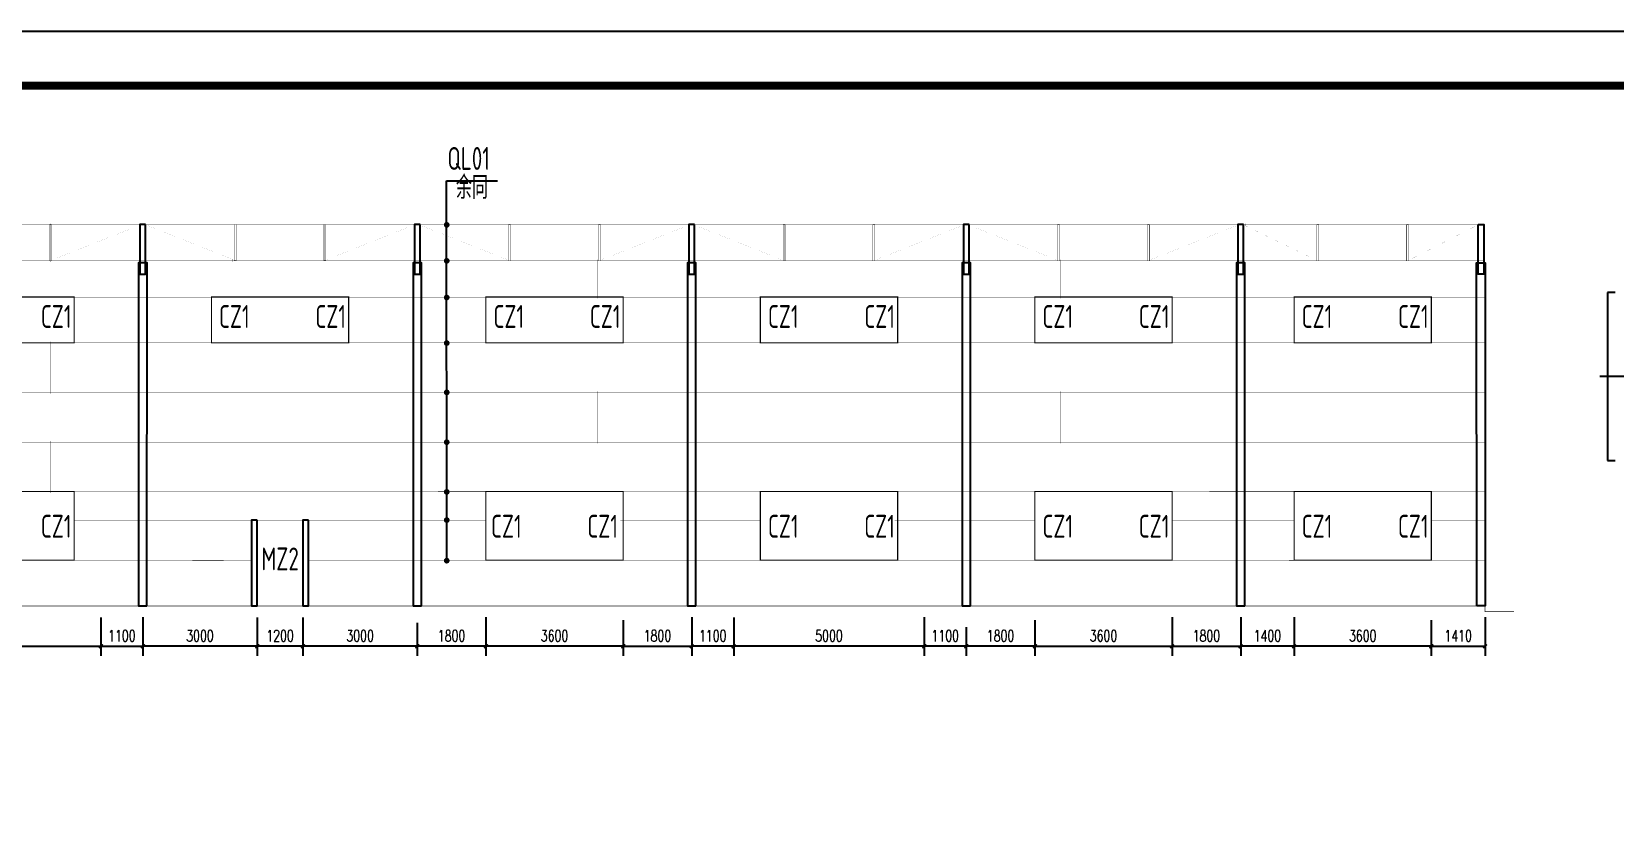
# Model space of a CAD drawing. Extents: x -33967 to 1773478, y -1022458 to -784650.
# Drawn here: x 1425947 to 1467464, y -959458 to -938458 of the extents above; entities that cross this region are included whole.
import ezdxf
from ezdxf.enums import TextEntityAlignment as Align

# ---------------------------------------------------------------- set-up
doc = ezdxf.new("R2010")
doc.units = 0
doc.header["$LTSCALE"] = 1000
doc.header["$MEASUREMENT"] = 0
doc.linetypes.add('CENTERX2', pattern=[4, 2.5, -0.5, 0.5, -0.5])
doc.linetypes.add('DOTE', pattern=[2.42, 2, -0.2, 0.02, -0.2])
doc.layers.add('_0', color=7, linetype='Continuous', lineweight=25)
for name, color, linetype in [('AXIS', 3, 'Continuous'), ('BEAM', 4, 'Continuous'), ('DOTE', 1, 'DOTE'), ('GZ', 50, 'Continuous'), ('LT', 27, 'Continuous'), ('PUB_TITLE', 4, 'Continuous'), ('TEXT', 7, 'Continuous')]:
    doc.layers.add(name, color=color, linetype=linetype)
doc.styles.add('_TCH_DIM_T3', font='SIMPLEX', dxfattribs={"width": 0.705882, "bigfont": 'GBCBIG'})
doc.styles.add('TSSD_Label', font='tssdeng.shx', dxfattribs={"width": 0.7, "bigfont": 'hztxt.shx'})
doc.dimstyles.new('TCH_100_1', dxfattribs={"dimtxt": 297.5, "dimasz": 100, "dimexe": 250, "dimexo": 300, "dimgap": 126.25, "dimtad": 1, "dimdec": 0, "dimzin": 0, "dimdsep": 46, "dimtxsty": '_TCH_DIM_T3', "dimblk": 'ARCHTICK', "dimcen": 0.09, "dimclrd": 126, "dimclre": 126, "dimclrt": 7, "dimazin": 2, "dimtfac": 1, "dimtdec": 0, "dimtix": 1, "dimtmove": 2, "dimatfit": 3, "dimfxl": 1, "dimtolj": 1, "dimtzin": 0, "dimarcsym": 0})

# ---------------------------------------------------------------- blocks, each defined once
blk = doc.blocks.new('_ArchTick')
at = {"color": 0, "linetype": 'ByBlock', "const_width": 0.4}
blk.add_lwpolyline([(-0.5, -0.5), (0.5, 0.5)], dxfattribs=at)
blk = doc.blocks.new('*D1622')
at = {"color": 126, "lineweight": -2, "transparency": 16777216}
for p, q in [((1433063, -953827), (1433063, -954828)), ((1436063, -953964), (1436063, -954828)), ((1436063, -954578), (1433063, -954578))]:
    blk.add_line(p, q, dxfattribs=at)
at = {"layer": 'Defpoints', "color": 0, "transparency": 16777216}
for p in [(1433063, -953527), (1436063, -953664), (1433063, -954578)]:
    blk.add_point(p, dxfattribs=at)
at = {"color": 126, "lineweight": -2, "transparency": 16777216, "xscale": 100, "yscale": 100, "zscale": 100, "rotation": 180}
blk.add_blockref('_ArchTick', (1433063, -954578), dxfattribs=at)
at = {"color": 126, "lineweight": -2, "transparency": 16777216, "xscale": 100, "yscale": 100, "zscale": 100}
blk.add_blockref('_ArchTick', (1436063, -954578), dxfattribs=at)
at = {"color": 7, "transparency": 16777216, "insert": (1434563, -954303), "char_height": 297.5, "attachment_point": 5, "style": '_TCH_DIM_T3'}
blk.add_mtext('\\A1;3000', dxfattribs=at)
blk = doc.blocks.new('*D1623')
at = {"color": 126, "lineweight": -2, "transparency": 16777216}
for p, q in [((1431863, -953824), (1431863, -954828)), ((1433063, -953827), (1433063, -954828)), ((1433063, -954578), (1431863, -954578))]:
    blk.add_line(p, q, dxfattribs=at)
at = {"layer": 'Defpoints', "color": 0, "transparency": 16777216}
for p in [(1431863, -953524), (1433063, -953527), (1431863, -954578)]:
    blk.add_point(p, dxfattribs=at)
at = {"color": 126, "lineweight": -2, "transparency": 16777216, "xscale": 100, "yscale": 100, "zscale": 100, "rotation": 180}
blk.add_blockref('_ArchTick', (1431863, -954578), dxfattribs=at)
at = {"color": 126, "lineweight": -2, "transparency": 16777216, "xscale": 100, "yscale": 100, "zscale": 100}
blk.add_blockref('_ArchTick', (1433063, -954578), dxfattribs=at)
at = {"color": 7, "transparency": 16777216, "insert": (1432463, -954303), "char_height": 297.5, "attachment_point": 5, "style": '_TCH_DIM_T3'}
blk.add_mtext('\\A1;1200', dxfattribs=at)
blk = doc.blocks.new('*D1624')
at = {"color": 126, "lineweight": -2, "transparency": 16777216}
for p, q in [((1428863, -953964), (1428863, -954828)), ((1431863, -953824), (1431863, -954828)), ((1431863, -954578), (1428863, -954578))]:
    blk.add_line(p, q, dxfattribs=at)
at = {"layer": 'Defpoints', "color": 0, "transparency": 16777216}
for p in [(1431863, -953524), (1428863, -953664), (1428863, -954578)]:
    blk.add_point(p, dxfattribs=at)
at = {"color": 126, "lineweight": -2, "transparency": 16777216, "xscale": 100, "yscale": 100, "zscale": 100, "rotation": 180}
blk.add_blockref('_ArchTick', (1428863, -954578), dxfattribs=at)
at = {"color": 126, "lineweight": -2, "transparency": 16777216, "xscale": 100, "yscale": 100, "zscale": 100}
blk.add_blockref('_ArchTick', (1431863, -954578), dxfattribs=at)
at = {"color": 7, "transparency": 16777216, "insert": (1430363, -954303), "char_height": 297.5, "attachment_point": 5, "style": '_TCH_DIM_T3'}
blk.add_mtext('\\A1;3000', dxfattribs=at)
blk = doc.blocks.new('*D1642')
at = {"color": 126, "lineweight": -2, "transparency": 16777216}
for p, q in [((1422763, -953819), (1422763, -954828)), ((1427763, -953821), (1427763, -954828)), ((1422763, -954578), (1427763, -954578))]:
    blk.add_line(p, q, dxfattribs=at)
at = {"layer": 'Defpoints', "color": 0, "transparency": 16777216}
for p in [(1422763, -953519), (1427763, -953521), (1427763, -954578)]:
    blk.add_point(p, dxfattribs=at)
at = {"color": 126, "lineweight": -2, "transparency": 16777216, "xscale": 100, "yscale": 100, "zscale": 100, "rotation": 180}
blk.add_blockref('_ArchTick', (1422763, -954578), dxfattribs=at)
at = {"color": 126, "lineweight": -2, "transparency": 16777216, "xscale": 100, "yscale": 100, "zscale": 100}
blk.add_blockref('_ArchTick', (1427763, -954578), dxfattribs=at)
at = {"color": 7, "transparency": 16777216, "insert": (1425263, -954303), "char_height": 297.5, "attachment_point": 5, "style": '_TCH_DIM_T3'}
blk.add_mtext('\\A1;5000', dxfattribs=at)
blk = doc.blocks.new('*D1643')
at = {"color": 126, "lineweight": -2, "transparency": 16777216}
for p, q in [((1427763, -953821), (1427763, -954828)), ((1428863, -953819), (1428863, -954828)), ((1427763, -954578), (1428863, -954578))]:
    blk.add_line(p, q, dxfattribs=at)
at = {"layer": 'Defpoints', "color": 0, "transparency": 16777216}
for p in [(1427763, -953521), (1428863, -953519), (1428863, -954578)]:
    blk.add_point(p, dxfattribs=at)
at = {"color": 126, "lineweight": -2, "transparency": 16777216, "xscale": 100, "yscale": 100, "zscale": 100, "rotation": 180}
blk.add_blockref('_ArchTick', (1427763, -954578), dxfattribs=at)
at = {"color": 126, "lineweight": -2, "transparency": 16777216, "xscale": 100, "yscale": 100, "zscale": 100}
blk.add_blockref('_ArchTick', (1428863, -954578), dxfattribs=at)
at = {"color": 7, "transparency": 16777216, "insert": (1428313, -954303), "char_height": 297.5, "attachment_point": 5, "style": '_TCH_DIM_T3'}
blk.add_mtext('\\A1;1100', dxfattribs=at)
blk = doc.blocks.new('*D1644')
at = {"color": 126, "lineweight": -2, "transparency": 16777216}
for p, q in [((1437863, -953819), (1437863, -954828)), ((1441463, -953894), (1441463, -954828)), ((1441463, -954578), (1437863, -954578))]:
    blk.add_line(p, q, dxfattribs=at)
at = {"layer": 'Defpoints', "color": 0, "transparency": 16777216}
for p in [(1437863, -953519), (1441463, -953594), (1437863, -954578)]:
    blk.add_point(p, dxfattribs=at)
at = {"color": 126, "lineweight": -2, "transparency": 16777216, "xscale": 100, "yscale": 100, "zscale": 100, "rotation": 180}
blk.add_blockref('_ArchTick', (1437863, -954578), dxfattribs=at)
at = {"color": 126, "lineweight": -2, "transparency": 16777216, "xscale": 100, "yscale": 100, "zscale": 100}
blk.add_blockref('_ArchTick', (1441463, -954578), dxfattribs=at)
at = {"color": 7, "transparency": 16777216, "insert": (1439663, -954303), "char_height": 297.5, "attachment_point": 5, "style": '_TCH_DIM_T3'}
blk.add_mtext('\\A1;3600', dxfattribs=at)
blk = doc.blocks.new('*D1645')
at = {"color": 126, "lineweight": -2, "transparency": 16777216}
for p, q in [((1437863, -953894), (1437863, -954828)), ((1436063, -954074), (1436063, -954828)), ((1437863, -954578), (1436063, -954578))]:
    blk.add_line(p, q, dxfattribs=at)
at = {"layer": 'Defpoints', "color": 0, "transparency": 16777216}
for p in [(1437863, -953594), (1436063, -953774), (1436063, -954578)]:
    blk.add_point(p, dxfattribs=at)
at = {"color": 126, "lineweight": -2, "transparency": 16777216, "xscale": 100, "yscale": 100, "zscale": 100, "rotation": 180}
blk.add_blockref('_ArchTick', (1436063, -954578), dxfattribs=at)
at = {"color": 126, "lineweight": -2, "transparency": 16777216, "xscale": 100, "yscale": 100, "zscale": 100}
blk.add_blockref('_ArchTick', (1437863, -954578), dxfattribs=at)
at = {"color": 7, "transparency": 16777216, "insert": (1436963, -954303), "char_height": 297.5, "attachment_point": 5, "style": '_TCH_DIM_T3'}
blk.add_mtext('\\A1;1800', dxfattribs=at)
blk = doc.blocks.new('*D1625')
at = {"color": 126, "lineweight": -2, "transparency": 16777216}
for p, q in [((1441463, -953894), (1441463, -954828)), ((1443263, -954074), (1443263, -954828)), ((1441463, -954578), (1443263, -954578))]:
    blk.add_line(p, q, dxfattribs=at)
at = {"layer": 'Defpoints', "color": 0, "transparency": 16777216}
for p in [(1441463, -953594), (1443263, -953774), (1443263, -954578)]:
    blk.add_point(p, dxfattribs=at)
at = {"color": 126, "lineweight": -2, "transparency": 16777216, "xscale": 100, "yscale": 100, "zscale": 100, "rotation": 180}
blk.add_blockref('_ArchTick', (1441463, -954578), dxfattribs=at)
at = {"color": 126, "lineweight": -2, "transparency": 16777216, "xscale": 100, "yscale": 100, "zscale": 100}
blk.add_blockref('_ArchTick', (1443263, -954578), dxfattribs=at)
at = {"color": 7, "transparency": 16777216, "insert": (1442363, -954303), "char_height": 297.5, "attachment_point": 5, "style": '_TCH_DIM_T3'}
blk.add_mtext('\\A1;1800', dxfattribs=at)
blk = doc.blocks.new('*D1626')
at = {"color": 126, "lineweight": -2, "transparency": 16777216}
for p, q in [((1449363, -953819), (1449363, -954828)), ((1450463, -954074), (1450463, -954828)), ((1450463, -954578), (1449363, -954578))]:
    blk.add_line(p, q, dxfattribs=at)
at = {"layer": 'Defpoints', "color": 0, "transparency": 16777216}
for p in [(1449363, -953519), (1450463, -953774), (1449363, -954578)]:
    blk.add_point(p, dxfattribs=at)
at = {"color": 126, "lineweight": -2, "transparency": 16777216, "xscale": 100, "yscale": 100, "zscale": 100, "rotation": 180}
blk.add_blockref('_ArchTick', (1449363, -954578), dxfattribs=at)
at = {"color": 126, "lineweight": -2, "transparency": 16777216, "xscale": 100, "yscale": 100, "zscale": 100}
blk.add_blockref('_ArchTick', (1450463, -954578), dxfattribs=at)
at = {"color": 7, "transparency": 16777216, "insert": (1449913, -954303), "char_height": 297.5, "attachment_point": 5, "style": '_TCH_DIM_T3'}
blk.add_mtext('\\A1;1100', dxfattribs=at)
blk = doc.blocks.new('*D1627')
at = {"color": 126, "lineweight": -2, "transparency": 16777216}
for p, q in [((1444363, -953821), (1444363, -954828)), ((1449363, -953819), (1449363, -954828)), ((1449363, -954578), (1444363, -954578))]:
    blk.add_line(p, q, dxfattribs=at)
at = {"layer": 'Defpoints', "color": 0, "transparency": 16777216}
for p in [(1444363, -953521), (1449363, -953519), (1444363, -954578)]:
    blk.add_point(p, dxfattribs=at)
at = {"color": 126, "lineweight": -2, "transparency": 16777216, "xscale": 100, "yscale": 100, "zscale": 100, "rotation": 180}
blk.add_blockref('_ArchTick', (1444363, -954578), dxfattribs=at)
at = {"color": 126, "lineweight": -2, "transparency": 16777216, "xscale": 100, "yscale": 100, "zscale": 100}
blk.add_blockref('_ArchTick', (1449363, -954578), dxfattribs=at)
at = {"color": 7, "transparency": 16777216, "insert": (1446863, -954303), "char_height": 297.5, "attachment_point": 5, "style": '_TCH_DIM_T3'}
blk.add_mtext('\\A1;5000', dxfattribs=at)
blk = doc.blocks.new('*D1628')
at = {"color": 126, "lineweight": -2, "transparency": 16777216}
for p, q in [((1443263, -953819), (1443263, -954828)), ((1444363, -953821), (1444363, -954828)), ((1444363, -954578), (1443263, -954578))]:
    blk.add_line(p, q, dxfattribs=at)
at = {"layer": 'Defpoints', "color": 0, "transparency": 16777216}
for p in [(1443263, -953519), (1444363, -953521), (1443263, -954578)]:
    blk.add_point(p, dxfattribs=at)
at = {"color": 126, "lineweight": -2, "transparency": 16777216, "xscale": 100, "yscale": 100, "zscale": 100, "rotation": 180}
blk.add_blockref('_ArchTick', (1443263, -954578), dxfattribs=at)
at = {"color": 126, "lineweight": -2, "transparency": 16777216, "xscale": 100, "yscale": 100, "zscale": 100}
blk.add_blockref('_ArchTick', (1444363, -954578), dxfattribs=at)
at = {"color": 7, "transparency": 16777216, "insert": (1443813, -954303), "char_height": 297.5, "attachment_point": 5, "style": '_TCH_DIM_T3'}
blk.add_mtext('\\A1;1100', dxfattribs=at)
blk = doc.blocks.new('*D1629')
at = {"color": 126, "lineweight": -2, "transparency": 16777216}
for p, q in [((1452263, -953894), (1452263, -954828)), ((1455863, -953819), (1455863, -954828)), ((1452263, -954578), (1455863, -954578))]:
    blk.add_line(p, q, dxfattribs=at)
at = {"layer": 'Defpoints', "color": 0, "transparency": 16777216}
for p in [(1452263, -953594), (1455863, -953519), (1455863, -954578)]:
    blk.add_point(p, dxfattribs=at)
at = {"color": 126, "lineweight": -2, "transparency": 16777216, "xscale": 100, "yscale": 100, "zscale": 100, "rotation": 180}
blk.add_blockref('_ArchTick', (1452263, -954578), dxfattribs=at)
at = {"color": 126, "lineweight": -2, "transparency": 16777216, "xscale": 100, "yscale": 100, "zscale": 100}
blk.add_blockref('_ArchTick', (1455863, -954578), dxfattribs=at)
at = {"color": 7, "transparency": 16777216, "insert": (1454063, -954303), "char_height": 297.5, "attachment_point": 5, "style": '_TCH_DIM_T3'}
blk.add_mtext('\\A1;3600', dxfattribs=at)
blk = doc.blocks.new('*D1630')
at = {"color": 126, "lineweight": -2, "transparency": 16777216}
for p, q in [((1455863, -953894), (1455863, -954828)), ((1457663, -954074), (1457663, -954828)), ((1455863, -954578), (1457663, -954578))]:
    blk.add_line(p, q, dxfattribs=at)
at = {"layer": 'Defpoints', "color": 0, "transparency": 16777216}
for p in [(1455863, -953594), (1457663, -953774), (1457663, -954578)]:
    blk.add_point(p, dxfattribs=at)
at = {"color": 126, "lineweight": -2, "transparency": 16777216, "xscale": 100, "yscale": 100, "zscale": 100, "rotation": 180}
blk.add_blockref('_ArchTick', (1455863, -954578), dxfattribs=at)
at = {"color": 126, "lineweight": -2, "transparency": 16777216, "xscale": 100, "yscale": 100, "zscale": 100}
blk.add_blockref('_ArchTick', (1457663, -954578), dxfattribs=at)
at = {"color": 7, "transparency": 16777216, "insert": (1456763, -954303), "char_height": 297.5, "attachment_point": 5, "style": '_TCH_DIM_T3'}
blk.add_mtext('\\A1;1800', dxfattribs=at)
blk = doc.blocks.new('*D1631')
at = {"color": 126, "lineweight": -2, "transparency": 16777216}
for p, q in [((1452263, -953894), (1452263, -954828)), ((1450463, -954074), (1450463, -954828)), ((1452263, -954578), (1450463, -954578))]:
    blk.add_line(p, q, dxfattribs=at)
at = {"layer": 'Defpoints', "color": 0, "transparency": 16777216}
for p in [(1452263, -953594), (1450463, -953774), (1450463, -954578)]:
    blk.add_point(p, dxfattribs=at)
at = {"color": 126, "lineweight": -2, "transparency": 16777216, "xscale": 100, "yscale": 100, "zscale": 100, "rotation": 180}
blk.add_blockref('_ArchTick', (1450463, -954578), dxfattribs=at)
at = {"color": 126, "lineweight": -2, "transparency": 16777216, "xscale": 100, "yscale": 100, "zscale": 100}
blk.add_blockref('_ArchTick', (1452263, -954578), dxfattribs=at)
at = {"color": 7, "transparency": 16777216, "insert": (1451363, -954303), "char_height": 297.5, "attachment_point": 5, "style": '_TCH_DIM_T3'}
blk.add_mtext('\\A1;1800', dxfattribs=at)
blk = doc.blocks.new('*D1619')
at = {"color": 126, "lineweight": -2, "transparency": 16777216}
for p, q in [((1459063, -953819), (1459063, -954828)), ((1462663, -953894), (1462663, -954828)), ((1462663, -954578), (1459063, -954578))]:
    blk.add_line(p, q, dxfattribs=at)
at = {"layer": 'Defpoints', "color": 0, "transparency": 16777216}
for p in [(1459063, -953519), (1462663, -953594), (1459063, -954578)]:
    blk.add_point(p, dxfattribs=at)
at = {"color": 126, "lineweight": -2, "transparency": 16777216, "xscale": 100, "yscale": 100, "zscale": 100, "rotation": 180}
blk.add_blockref('_ArchTick', (1459063, -954578), dxfattribs=at)
at = {"color": 126, "lineweight": -2, "transparency": 16777216, "xscale": 100, "yscale": 100, "zscale": 100}
blk.add_blockref('_ArchTick', (1462663, -954578), dxfattribs=at)
at = {"color": 7, "transparency": 16777216, "insert": (1460863, -954303), "char_height": 297.5, "attachment_point": 5, "style": '_TCH_DIM_T3'}
blk.add_mtext('\\A1;3600', dxfattribs=at)
blk = doc.blocks.new('*D1620')
at = {"color": 126, "lineweight": -2, "transparency": 16777216}
for p, q in [((1457663, -953819), (1457663, -954828)), ((1459063, -953894), (1459063, -954828)), ((1459063, -954578), (1457663, -954578))]:
    blk.add_line(p, q, dxfattribs=at)
at = {"layer": 'Defpoints', "color": 0, "transparency": 16777216}
for p in [(1457663, -953519), (1459063, -953594), (1457663, -954578)]:
    blk.add_point(p, dxfattribs=at)
at = {"color": 126, "lineweight": -2, "transparency": 16777216, "xscale": 100, "yscale": 100, "zscale": 100, "rotation": 180}
blk.add_blockref('_ArchTick', (1457663, -954578), dxfattribs=at)
at = {"color": 126, "lineweight": -2, "transparency": 16777216, "xscale": 100, "yscale": 100, "zscale": 100}
blk.add_blockref('_ArchTick', (1459063, -954578), dxfattribs=at)
at = {"color": 7, "transparency": 16777216, "insert": (1458363, -954303), "char_height": 297.5, "attachment_point": 5, "style": '_TCH_DIM_T3'}
blk.add_mtext('\\A1;1400', dxfattribs=at)
blk = doc.blocks.new('*D1621')
at = {"color": 126, "lineweight": -2, "transparency": 16777216}
for p, q in [((1462663, -953894), (1462663, -954828)), ((1464073, -953819), (1464073, -954828)), ((1462663, -954578), (1464073, -954578))]:
    blk.add_line(p, q, dxfattribs=at)
at = {"layer": 'Defpoints', "color": 0, "transparency": 16777216}
for p in [(1462663, -953594), (1464073, -953519), (1464073, -954578)]:
    blk.add_point(p, dxfattribs=at)
at = {"color": 126, "lineweight": -2, "transparency": 16777216, "xscale": 100, "yscale": 100, "zscale": 100, "rotation": 180}
blk.add_blockref('_ArchTick', (1462663, -954578), dxfattribs=at)
at = {"color": 126, "lineweight": -2, "transparency": 16777216, "xscale": 100, "yscale": 100, "zscale": 100}
blk.add_blockref('_ArchTick', (1464073, -954578), dxfattribs=at)
at = {"color": 7, "transparency": 16777216, "insert": (1463368, -954303), "char_height": 297.5, "attachment_point": 5, "style": '_TCH_DIM_T3'}
blk.add_mtext('\\A1;1410', dxfattribs=at)

msp = doc.modelspace()

# ---------------------------------------------------------------- linework, layer by layer
at = {"color": 8, "linetype": 'CENTERX2'}
msp.add_line((1477579.1, -947503), (1466588.4, -947502.9), dxfattribs=at)
at = {"const_width": 30}
for points in [[(1427062.6, -945419), (1423462.6, -945419), (1423462.6, -946619), (1427062.6, -946619)], [(1434262.6, -945419), (1430662.6, -945419), (1430662.6, -946619), (1434262.6, -946619)], [(1441462.6, -945419), (1437862.6, -945419), (1437862.6, -946619), (1441462.6, -946619)], [(1448662.6, -945419), (1445062.6, -945419), (1445062.6, -946619), (1448662.6, -946619)], [(1455862.6, -945419), (1452262.6, -945419), (1452262.6, -946619), (1455862.6, -946619)], [(1462662.6, -945419), (1459062.6, -945419), (1459062.6, -946619), (1462662.6, -946619)], [(1427062.6, -950518.9), (1423462.6, -950518.9), (1423462.6, -952318.9), (1427062.6, -952318.9)], [(1437862.6, -950518.9), (1441462.6, -950518.9), (1441462.6, -952318.9), (1437862.6, -952318.9)], [(1448662.6, -950518.9), (1445062.6, -950518.9), (1445062.6, -952318.9), (1448662.6, -952318.9)], [(1455862.6, -950518.9), (1452262.6, -950518.9), (1452262.6, -952318.9), (1455862.6, -952318.9)], [(1462662.6, -950518.9), (1459062.6, -950518.9), (1459062.6, -952318.9), (1462662.6, -952318.9)]]:
    msp.add_lwpolyline(points, close=True, dxfattribs=at)
at = {"layer": '_0', "color": 1, "const_width": 75}
for points in [[(1436797.6, -943526, 1), (1436872.6, -943526, 1)], [(1436797.6, -944469, 1), (1436872.6, -944469, 1)], [(1436797.6, -945430.1, 1), (1436872.6, -945430.1, 1)], [(1436797.6, -946626.1, 1), (1436872.6, -946626.1, 1)], [(1436797.6, -947919, 1), (1436872.6, -947919, 1)], [(1436797.6, -949226, 1), (1436872.6, -949226, 1)], [(1436797.6, -950529.8, 1), (1436872.6, -950529.8, 1)], [(1436797.6, -951268.7, 1), (1436872.6, -951268.7, 1)], [(1436797.6, -952333.1, 1), (1436872.6, -952333.1, 1)]]:
    msp.add_lwpolyline(points, format="xyb", close=True, dxfattribs=at)
at = {"layer": 'AXIS', "linetype": 'ByBlock'}
for p, q in [((1436835.1, -952333.1), (1436830.5, -942371.5)), ((1436830.5, -942371.5), (1438165.5, -942371.5))]:
    msp.add_line(p, q, dxfattribs=at)
at = {"layer": 'AXIS', "color": 6, "linetype": 'ByBlock', "const_width": 10}
for points in [[(1426416.1, -943526), (1426466.1, -943526), (1426466.1, -944469), (1426416.1, -944469)], [(1431309.2, -943518.9), (1431259.2, -943518.9), (1431259.2, -944461.9), (1431309.2, -944461.9)], [(1433616.1, -943518.9), (1433666.1, -943518.9), (1433666.1, -944461.9), (1433616.1, -944461.9)], [(1438509.2, -943526), (1438459.2, -943526), (1438459.2, -944469), (1438509.2, -944469)], [(1440816.1, -943526), (1440866.1, -943526), (1440866.1, -944469), (1440816.1, -944469)], [(1445709.2, -943526), (1445659.2, -943526), (1445659.2, -944469), (1445709.2, -944469)], [(1448016.1, -943526), (1448066.1, -943526), (1448066.1, -944469), (1448016.1, -944469)], [(1452909.2, -943526), (1452859.2, -943526), (1452859.2, -944469), (1452909.2, -944469)], [(1455216.1, -943526), (1455266.1, -943526), (1455266.1, -944469), (1455216.1, -944469)], [(1459709, -943526), (1459659, -943526), (1459659, -944469), (1459709, -944469)], [(1462016, -943526), (1462066, -943526), (1462066, -944469), (1462016, -944469)]]:
    msp.add_lwpolyline(points, close=True, dxfattribs=at)
at = {"layer": 'AXIS', "color": 3, "linetype": 'ByBlock', "const_width": 1}
for points in [[(1426441.1, -943496), (1426441.1, -943556), (1426441.1, -944439), (1426441.1, -944499)], [(1428727.6, -943496), (1428727.6, -943556), (1426501.1, -944439), (1426501.1, -944499)], [(1428997.6, -943488.9), (1428997.6, -943548.9), (1431224.2, -944431.9), (1431224.2, -944491.9)], [(1431284.2, -943488.9), (1431284.2, -943548.9), (1431284.2, -944431.9), (1431284.2, -944491.9)], [(1433641.1, -943488.9), (1433641.1, -943548.9), (1433641.1, -944431.9), (1433641.1, -944491.9)], [(1435927.6, -943488.9), (1435927.6, -943548.9), (1433701.1, -944431.9), (1433701.1, -944491.9)], [(1436197.6, -943496), (1436197.6, -943556), (1438424.2, -944439), (1438424.2, -944499)], [(1438484.2, -943496), (1438484.2, -943556), (1438484.2, -944439), (1438484.2, -944499)], [(1440841.1, -943496), (1440841.1, -943556), (1440841.1, -944439), (1440841.1, -944499)], [(1443127.6, -943496), (1443127.6, -943556), (1440901.1, -944439), (1440901.1, -944499)], [(1443397.6, -943496), (1443397.6, -943556), (1445624.2, -944439), (1445624.2, -944499)], [(1445684.2, -943496), (1445684.2, -943556), (1445684.2, -944439), (1445684.2, -944499)], [(1448041.1, -943496), (1448041.1, -943556), (1448041.1, -944439), (1448041.1, -944499)], [(1450327.6, -943496), (1450327.6, -943556), (1448101.1, -944439), (1448101.1, -944499)], [(1450597.6, -943496), (1450597.6, -943556), (1452824.2, -944439), (1452824.2, -944499)], [(1452884.2, -943496), (1452884.2, -943556), (1452884.2, -944439), (1452884.2, -944499)], [(1455241.1, -943496), (1455241.1, -943556), (1455241.1, -944439), (1455241.1, -944499)], [(1457527.6, -943496), (1457527.6, -943556), (1455301.1, -944439), (1455301.1, -944499)], [(1457797.6, -943496), (1457797.6, -943556), (1459624, -944439), (1459624, -944499)], [(1459684, -943496), (1459684, -943556), (1459684, -944439), (1459684, -944499)], [(1462041, -943496), (1462041, -943556), (1462041, -944439), (1462041, -944499)], [(1463827.4, -943496), (1463827.4, -943556), (1462101, -944439), (1462101, -944499)], [(1426381.1, -945456), (1426381.1, -945396), (1426381.1, -944499), (1426381.1, -944439)], [(1431344.2, -945448.9), (1431344.2, -945388.9), (1431344.2, -944499), (1431344.2, -944439)], [(1433581.1, -945448.9), (1433581.1, -945388.9), (1433581.1, -944499), (1433581.1, -944439)], [(1438544.2, -945456), (1438544.2, -945396), (1438544.2, -944499), (1438544.2, -944439)], [(1440781.1, -945456), (1440781.1, -945396), (1440781.1, -944499), (1440781.1, -944439)], [(1445744.2, -945456), (1445744.2, -945396), (1445744.2, -944499), (1445744.2, -944439)], [(1447981.1, -945456), (1447981.1, -945396), (1447981.1, -944499), (1447981.1, -944439)], [(1452944.2, -945456), (1452944.2, -945396), (1452944.2, -944499), (1452944.2, -944439)], [(1455181.1, -945456), (1455181.1, -945396), (1455181.1, -944499), (1455181.1, -944439)], [(1459744, -945456), (1459744, -945396), (1459744, -944499), (1459744, -944439)], [(1461981, -945456), (1461981, -945396), (1461981, -944499), (1461981, -944439)], [(1426441.1, -947949), (1426441.1, -947889), (1426441.1, -946649), (1426441.1, -946589)], [(1431284.2, -947949), (1431284.2, -947889), (1431284.2, -946649), (1431284.2, -946589)], [(1433641.1, -947949), (1433641.1, -947889), (1433641.1, -946649), (1433641.1, -946589)], [(1438484.2, -947949), (1438484.2, -947889), (1438484.2, -946649), (1438484.2, -946589)], [(1440841.1, -947949), (1440841.1, -947889), (1440841.1, -946649), (1440841.1, -946589)], [(1445684.2, -947949), (1445684.2, -947889), (1445684.2, -946649), (1445684.2, -946589)], [(1448041.1, -947949), (1448041.1, -947889), (1448041.1, -946649), (1448041.1, -946589)], [(1452884.2, -947949), (1452884.2, -947889), (1452884.2, -946649), (1452884.2, -946589)], [(1455241.1, -947949), (1455241.1, -947889), (1455241.1, -946649), (1455241.1, -946589)], [(1459684.2, -947949), (1459684.2, -947889), (1459684.2, -946649), (1459684.2, -946589)], [(1462041.1, -947949), (1462041.1, -947889), (1462041.1, -946649), (1462041.1, -946589)], [(1426381.1, -949256), (1426381.1, -949196), (1426381.1, -947949), (1426381.1, -947889)], [(1431344.2, -949256), (1431344.2, -949196), (1431344.2, -947949), (1431344.2, -947889)], [(1433581.1, -949256), (1433581.1, -949196), (1433581.1, -947949), (1433581.1, -947889)], [(1438544.2, -949256), (1438544.2, -949196), (1438544.2, -947949), (1438544.2, -947889)], [(1440781.1, -949256), (1440781.1, -949196), (1440781.1, -947949), (1440781.1, -947889)], [(1445744.2, -949256), (1445744.2, -949196), (1445744.2, -947949), (1445744.2, -947889)], [(1447981.1, -949256), (1447981.1, -949196), (1447981.1, -947949), (1447981.1, -947889)], [(1452944.2, -949256), (1452944.2, -949196), (1452944.2, -947949), (1452944.2, -947889)], [(1455181.1, -949256), (1455181.1, -949196), (1455181.1, -947949), (1455181.1, -947889)], [(1459744.2, -949256), (1459744.2, -949196), (1459744.2, -947949), (1459744.2, -947889)], [(1461981.1, -949256), (1461981.1, -949196), (1461981.1, -947949), (1461981.1, -947889)], [(1426441.1, -950556), (1426441.1, -950496), (1426441.1, -949256), (1426441.1, -949196)], [(1431284.2, -950548.9), (1431284.2, -950488.9), (1431284.2, -949248.9), (1431284.2, -949188.9)], [(1433641.1, -950548.9), (1433641.1, -950488.9), (1433641.1, -949248.9), (1433641.1, -949188.9)], [(1438484.2, -950556), (1438484.2, -950496), (1438484.2, -949256), (1438484.2, -949196)], [(1440841.1, -950556), (1440841.1, -950496), (1440841.1, -949256), (1440841.1, -949196)], [(1445684.2, -950556), (1445684.2, -950496), (1445684.2, -949256), (1445684.2, -949196)], [(1448041.1, -950556), (1448041.1, -950496), (1448041.1, -949256), (1448041.1, -949196)], [(1452884.2, -950556), (1452884.2, -950496), (1452884.2, -949256), (1452884.2, -949196)], [(1455241.1, -950556), (1455241.1, -950496), (1455241.1, -949256), (1455241.1, -949196)], [(1459684, -950556), (1459684, -950496), (1459684, -949256), (1459684, -949196)], [(1462041, -950556), (1462041, -950496), (1462041, -949256), (1462041, -949196)], [(1431344.2, -950488.9), (1431344.2, -950548.9), (1431344.2, -951238.7), (1431344.2, -951298.7)], [(1433581.1, -950488.9), (1433581.1, -950548.9), (1433581.1, -951238.7), (1433581.1, -951298.7)], [(1431281.4, -952353.6), (1431281.4, -952293.6), (1431281.4, -951298.7), (1431281.4, -951238.7)], [(1433638.4, -952353.6), (1433638.4, -952293.6), (1433638.4, -951298.7), (1433638.4, -951238.7)]]:
    msp.add_lwpolyline(points, dxfattribs=at)
at = {"layer": 'AXIS', "color": 6, "linetype": 'ByBlock'}
for points in [[(1431862.6, -951268.7), (1431712.6, -951268.7), (1431712.6, -953518.9), (1431862.6, -953518.9)], [(1433212.6, -951268.7), (1433062.6, -951268.7), (1433062.6, -953518.9), (1433212.6, -953518.9)]]:
    msp.add_lwpolyline(points, close=True, dxfattribs=at)
at = {"layer": 'BEAM', "linetype": 'ByBlock'}
for p, q in [((1467482.4, -945303), (1467282.4, -945303)), ((1467282.4, -945303), (1467282.4, -949703)), ((1467282.4, -949703), (1467482.4, -949703))]:
    msp.add_line(p, q, dxfattribs=at)
at = {"layer": 'DOTE', "linetype": 'DOTE', "const_width": 15}
msp.add_lwpolyline([(1464072.6, -953518.9), (1408052.6, -953518.9), (1408052.6, -953668.9), (1407290.7, -953668.9)], dxfattribs=at)
at = {"layer": 'DOTE', "color": 1, "linetype": 'DOTE', "const_width": 15}
msp.add_lwpolyline([(1408052.6, -953518.9), (1464072.6, -953518.9), (1464072.6, -953668.9), (1464834.4, -953668.9)], dxfattribs=at)
at = {"layer": 'GZ', "color": 8}
for points in [[(1428937.6, -943518.9), (1428787.6, -943518.9), (1428787.6, -944822.4), (1428937.6, -944822.4)], [(1436137.6, -943518.9), (1435987.6, -943518.9), (1435987.6, -944822.4), (1436137.6, -944822.4)], [(1443337.6, -943518.9), (1443187.6, -943518.9), (1443187.6, -944822.4), (1443337.6, -944822.4)], [(1450537.6, -943518.9), (1450387.6, -943518.9), (1450387.6, -944822.4), (1450537.6, -944822.4)], [(1457737.6, -943518.9), (1457587.6, -943518.9), (1457587.6, -944822.4), (1457737.6, -944822.4)], [(1463887.4, -943518.9), (1464037.4, -943518.9), (1464037.4, -944822.4), (1463887.4, -944822.4)], [(1428972.6, -953518.9), (1428972.9, -944519.2), (1428752.6, -944518.8), (1428752.6, -953518.9)], [(1436172.6, -953518.9), (1436172.9, -944519.2), (1435952.6, -944518.8), (1435952.6, -953518.9)], [(1443372.6, -953518.9), (1443372.9, -944519.2), (1443152.6, -944518.8), (1443152.6, -953518.9)], [(1450572.6, -953518.9), (1450572.9, -944519.2), (1450352.6, -944518.8), (1450352.6, -953518.9)], [(1457772.6, -953518.9), (1457772.9, -944519.2), (1457552.6, -944518.8), (1457552.6, -953518.9)], [(1463852.6, -953518.9), (1463852.3, -944519.2), (1464072.6, -944518.8), (1464072.6, -953518.9)]]:
    msp.add_lwpolyline(points, close=True, dxfattribs=at)
at = {"layer": 'LT', "linetype": 'ByBlock', "const_width": 10}
for points in [[(1408052.6, -943518.9), (1464072.6, -943518.9)], [(1408052.6, -944469), (1464075.2, -944469)], [(1408052.6, -945419), (1464072.6, -945419)], [(1408052.6, -946619), (1464072.6, -946619)], [(1408052.6, -947919), (1464072.6, -947919)], [(1422612.6, -949226), (1444212.6, -949226)], [(1444212.6, -949226), (1464074.2, -949226)], [(1427062.6, -950518.9), (1445062.6, -950526)], [(1448662.6, -950518.9), (1464074.2, -950526)], [(1427050.5, -951268.7), (1437874.6, -951268.7)], [(1441386, -951268.7), (1445062.6, -951268.7)], [(1448586, -951268.7), (1452262.6, -951268.7)], [(1455862.6, -951268.7), (1459062.6, -951268.7)], [(1462662.6, -951268.7), (1464072.6, -951268.7)], [(1427062.6, -952318.9), (1431712.6, -952326)], [(1433212.6, -952326), (1445062.6, -952326)], [(1448662.6, -952318.9), (1464072.6, -952326)]]:
    msp.add_lwpolyline(points, dxfattribs=at)
at = {"layer": 'PUB_TITLE'}
msp.add_lwpolyline([(1394494.4, -1022458.4), (1513294.4, -1022458.4), (1513294.4, -938458.4), (1394494.4, -938458.4)], close=True, dxfattribs=at)
at = {"layer": 'PUB_TITLE', "const_width": 212.1}
msp.add_lwpolyline([(1397314.7, -1021044.2), (1397314.7, -939872.6), (1511294.4, -939872.6), (1511294.4, -1021044.2)], close=True, dxfattribs=at)

# ---------------------------------------------------------------- texts
at = {"layer": 'TEXT', "style": 'TSSD_Label', "width": 0.7}
for s, p in [('QL01', (1437968, -942263.7)), ('余同', (1437916.5, -943023.1))]:
    msp.add_text(s, height=600, dxfattribs=at).set_placement(p, align=Align.BOTTOM_RIGHT)
for s, p in [('CZ1', (1426188.2, -946228.9)), ('CZ1', (1430860.3, -946228.9)), ('CZ1', (1433388.2, -946228.9)), ('CZ1', (1438060.3, -946228.9)), ('CZ1', (1440588.2, -946228.9)), ('CZ1', (1445260.3, -946228.9)), ('CZ1', (1447788.2, -946228.9)), ('CZ1', (1452460.3, -946228.9)), ('CZ1', (1454988.2, -946228.9)), ('CZ1', (1459260.3, -946228.9)), ('CZ1', (1461788.2, -946228.9)), ('CZ1', (1426186.3, -951730.5)), ('CZ1', (1437995.8, -951730.5)), ('CZ1', (1440521.8, -951730.5)), ('CZ1', (1445260.3, -951730.5)), ('CZ1', (1447786.3, -951730.5)), ('CZ1', (1452460.3, -951730.5)), ('CZ1', (1454986.3, -951730.5)), ('CZ1', (1459260.3, -951730.5)), ('CZ1', (1461786.3, -951730.5)), ('MZ2', (1431974, -952586.9))]:
    msp.add_text(s, height=600, dxfattribs=at).set_placement(p)

# ---------------------------------------------------------------- dimensions: what is measured, and where the dimension line sits
for base, p1, p2, picture, middle in [((1427762.6, -954577.8), (1422762.6, -953518.9), (1427762.6, -953521.4), '*D1642', (1425262.6, -954302.8)), ((1428862.6, -954577.8), (1427762.6, -953521.4), (1428862.6, -953518.9), '*D1643', (1428312.6, -954302.8)), ((1443262.6, -954577.8), (1441462.6, -953594.2), (1443262.6, -953774.1), '*D1625', (1442362.6, -954302.8)), ((1455862.6, -954577.8), (1452262.6, -953594.2), (1455862.6, -953518.9), '*D1629', (1454062.6, -954302.8)), ((1457662.6, -954577.8), (1455862.6, -953594.2), (1457662.6, -953774.1), '*D1630', (1456762.6, -954302.8)), ((1464072.6, -954577.8), (1462662.6, -953594.2), (1464072.6, -953518.9), '*D1621', (1463367.6, -954302.8))]:
    dim = msp.add_linear_dim(base=base, p1=p1, p2=p2, dimstyle='TCH_100_1')
    dim.commit()
    dim.dimension.update_dxf_attribs({"geometry": picture, "text_midpoint": middle})
for base, p1, p2, picture, middle in [((1428862.6, -954577.8), (1431862.6, -953524.3), (1428862.6, -953664.5), '*D1624', (1430362.6, -954302.8)), ((1431862.6, -954577.8), (1433062.6, -953526.9), (1431862.6, -953524.3), '*D1623', (1432462.6, -954302.8)), ((1433062.6, -954577.8), (1436062.6, -953664.5), (1433062.6, -953526.9), '*D1622', (1434562.6, -954302.8)), ((1436062.6, -954577.8), (1437862.6, -953594.2), (1436062.6, -953774.1), '*D1645', (1436962.6, -954302.8)), ((1437862.6, -954577.8), (1441462.6, -953594.2), (1437862.6, -953518.9), '*D1644', (1439662.6, -954302.8)), ((1443262.6, -954577.8), (1444362.6, -953521.4), (1443262.6, -953518.9), '*D1628', (1443812.6, -954302.8)), ((1444362.6, -954577.8), (1449362.6, -953518.9), (1444362.6, -953521.4), '*D1627', (1446862.6, -954302.8)), ((1449362.6, -954577.8), (1450462.6, -953774.1), (1449362.6, -953518.9), '*D1626', (1449912.6, -954302.8)), ((1450462.6, -954577.8), (1452262.6, -953594.2), (1450462.6, -953774.1), '*D1631', (1451362.6, -954302.8)), ((1457662.6, -954577.8), (1459062.6, -953594.2), (1457662.6, -953518.9), '*D1620', (1458362.6, -954302.8)), ((1459062.6, -954577.8), (1462662.6, -953594.2), (1459062.6, -953518.9), '*D1619', (1460862.6, -954302.8))]:
    dim = msp.add_linear_dim(base=base, p1=p1, p2=p2, angle=180, dimstyle='TCH_100_1')
    dim.commit()
    dim.dimension.update_dxf_attribs({"geometry": picture, "text_midpoint": middle})

doc.saveas('drawing.dxf')
